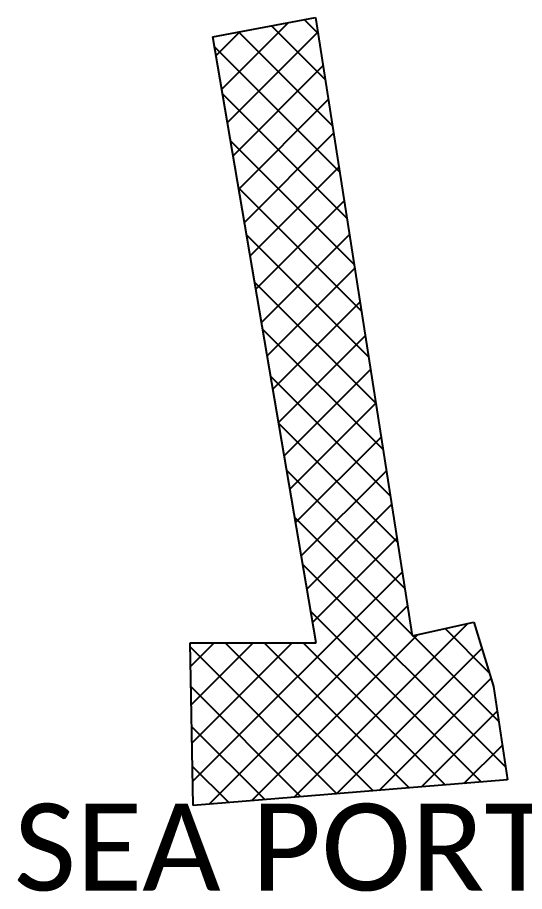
# Model space of a CAD drawing. Header units: metres. Extents: x 305916 to 307553, y 1943168 to 1944979.
# Drawn here: x 307007.2 to 307065.5, y 1944618.3 to 1944718.8 of the extents above; entities that cross this region are included whole.
import ezdxf

# ---------------------------------------------------------------- set-up
doc = ezdxf.new("R2010")
doc.units = ezdxf.units.M
doc.layers.add('PORT', color=5, linetype='Continuous')
doc.layers.add('PORT TEXT', color=7, linetype='Continuous')
doc.styles.get("Standard").update_dxf_attribs({"font": 'calibri.ttf'})

msp = doc.modelspace()

# ---------------------------------------------------------------- linework, layer by layer
at = {"layer": 'PORT'}
for p, q in [((307029.67, 1944716.62), (307041.48, 1944718.85)), ((307041.48, 1944718.85), (307052.62, 1944647.69)), ((307041.55, 1944646.89), (307029.67, 1944716.62)), ((307052.62, 1944647.69), (307059.7, 1944649.29)), ((307059.7, 1944649.29), (307061.98, 1944641.87)), ((307027.4, 1944628.19), (307027.06, 1944646.89)), ((307027.06, 1944646.89), (307041.55, 1944646.89)), ((307061.98, 1944641.87), (307063.58, 1944631.14)), ((307063.58, 1944631.14), (307027.4, 1944628.19))]:
    msp.add_line(p, q, dxfattribs=at)
at = {"layer": 'PORT', "linetype": 'Continuous'}
for p, q in [((307041.76, 1944717.05), (307040.2, 1944718.61)), ((307030.7, 1944710.61), (307038.34, 1944718.25)), ((307042.6, 1944711.73), (307036.43, 1944717.89)), ((307030.04, 1944714.45), (307032.8, 1944717.21)), ((307031.35, 1944706.78), (307041.74, 1944717.17)), ((307043.43, 1944706.4), (307032.65, 1944717.18)), ((307044.26, 1944701.08), (307029.87, 1944715.47)), ((307032, 1944702.94), (307042.35, 1944713.29)), ((307045.09, 1944695.76), (307030.79, 1944710.06)), ((307032.66, 1944699.1), (307042.96, 1944709.41)), ((307033.31, 1944695.27), (307043.57, 1944705.52)), ((307045.93, 1944690.43), (307031.71, 1944704.65)), ((307033.96, 1944691.43), (307044.17, 1944701.64)), ((307046.76, 1944685.11), (307032.63, 1944699.24)), ((307034.62, 1944687.59), (307044.78, 1944697.76)), ((307047.59, 1944679.79), (307033.55, 1944693.83)), ((307035.27, 1944683.76), (307045.39, 1944693.88)), ((307035.92, 1944679.92), (307046, 1944689.99)), ((307048.43, 1944674.46), (307034.48, 1944688.41)), ((307036.58, 1944676.08), (307046.6, 1944686.11)), ((307049.26, 1944669.14), (307035.4, 1944683)), ((307037.23, 1944672.25), (307047.21, 1944682.23)), ((307037.88, 1944668.41), (307047.82, 1944678.35)), ((307050.09, 1944663.82), (307036.32, 1944677.59)), ((307038.54, 1944664.57), (307048.43, 1944674.46)), ((307050.93, 1944658.49), (307037.24, 1944672.18)), ((307039.19, 1944660.74), (307049.03, 1944670.58)), ((307051.76, 1944653.17), (307038.16, 1944666.77)), ((307039.84, 1944656.9), (307049.64, 1944666.7)), ((307040.5, 1944653.06), (307050.25, 1944662.82)), ((307052.59, 1944647.85), (307039.09, 1944661.35)), ((307041.15, 1944649.23), (307050.86, 1944658.93)), ((307063.37, 1944632.58), (307040.01, 1944655.94)), ((307027.35, 1944630.93), (307051.47, 1944655.05)), ((307029.24, 1944628.34), (307052.07, 1944651.17)), ((307060.57, 1944630.89), (307040.93, 1944650.53)), ((307039.02, 1944629.13), (307059.02, 1944649.14)), ((307061.5, 1944643.43), (307056.39, 1944648.54)), ((307034.13, 1944628.73), (307053.22, 1944647.83)), ((307062.58, 1944637.86), (307052.73, 1944647.71)), ((307043.96, 1944629.54), (307027.06, 1944646.44)), ((307027.1, 1944644.16), (307029.84, 1944646.89)), ((307027.19, 1944639.75), (307034.33, 1944646.89)), ((307027.27, 1944635.34), (307038.82, 1944646.89)), ((307048.11, 1944629.87), (307031.1, 1944646.89)), ((307052.27, 1944630.21), (307035.59, 1944646.89)), ((307056.42, 1944630.55), (307040.08, 1944646.89)), ((307043.91, 1944629.53), (307060.63, 1944646.26)), ((307048.8, 1944629.93), (307061.69, 1944642.82)), ((307039.81, 1944629.2), (307027.15, 1944641.86)), ((307053.68, 1944630.33), (307062.4, 1944639.05)), ((307035.66, 1944628.86), (307027.23, 1944637.29)), ((307058.57, 1944630.73), (307062.99, 1944635.14)), ((307031.51, 1944628.52), (307027.31, 1944632.71)), ((307063.46, 1944631.13), (307063.57, 1944631.23))]:
    msp.add_line(p, q, dxfattribs=at)

# ---------------------------------------------------------------- texts
at = {"layer": 'PORT TEXT'}
msp.add_text('SEA PORT', height=10, dxfattribs=at).set_placement((307006.79, 1944618.4))

doc.saveas('drawing.dxf')
